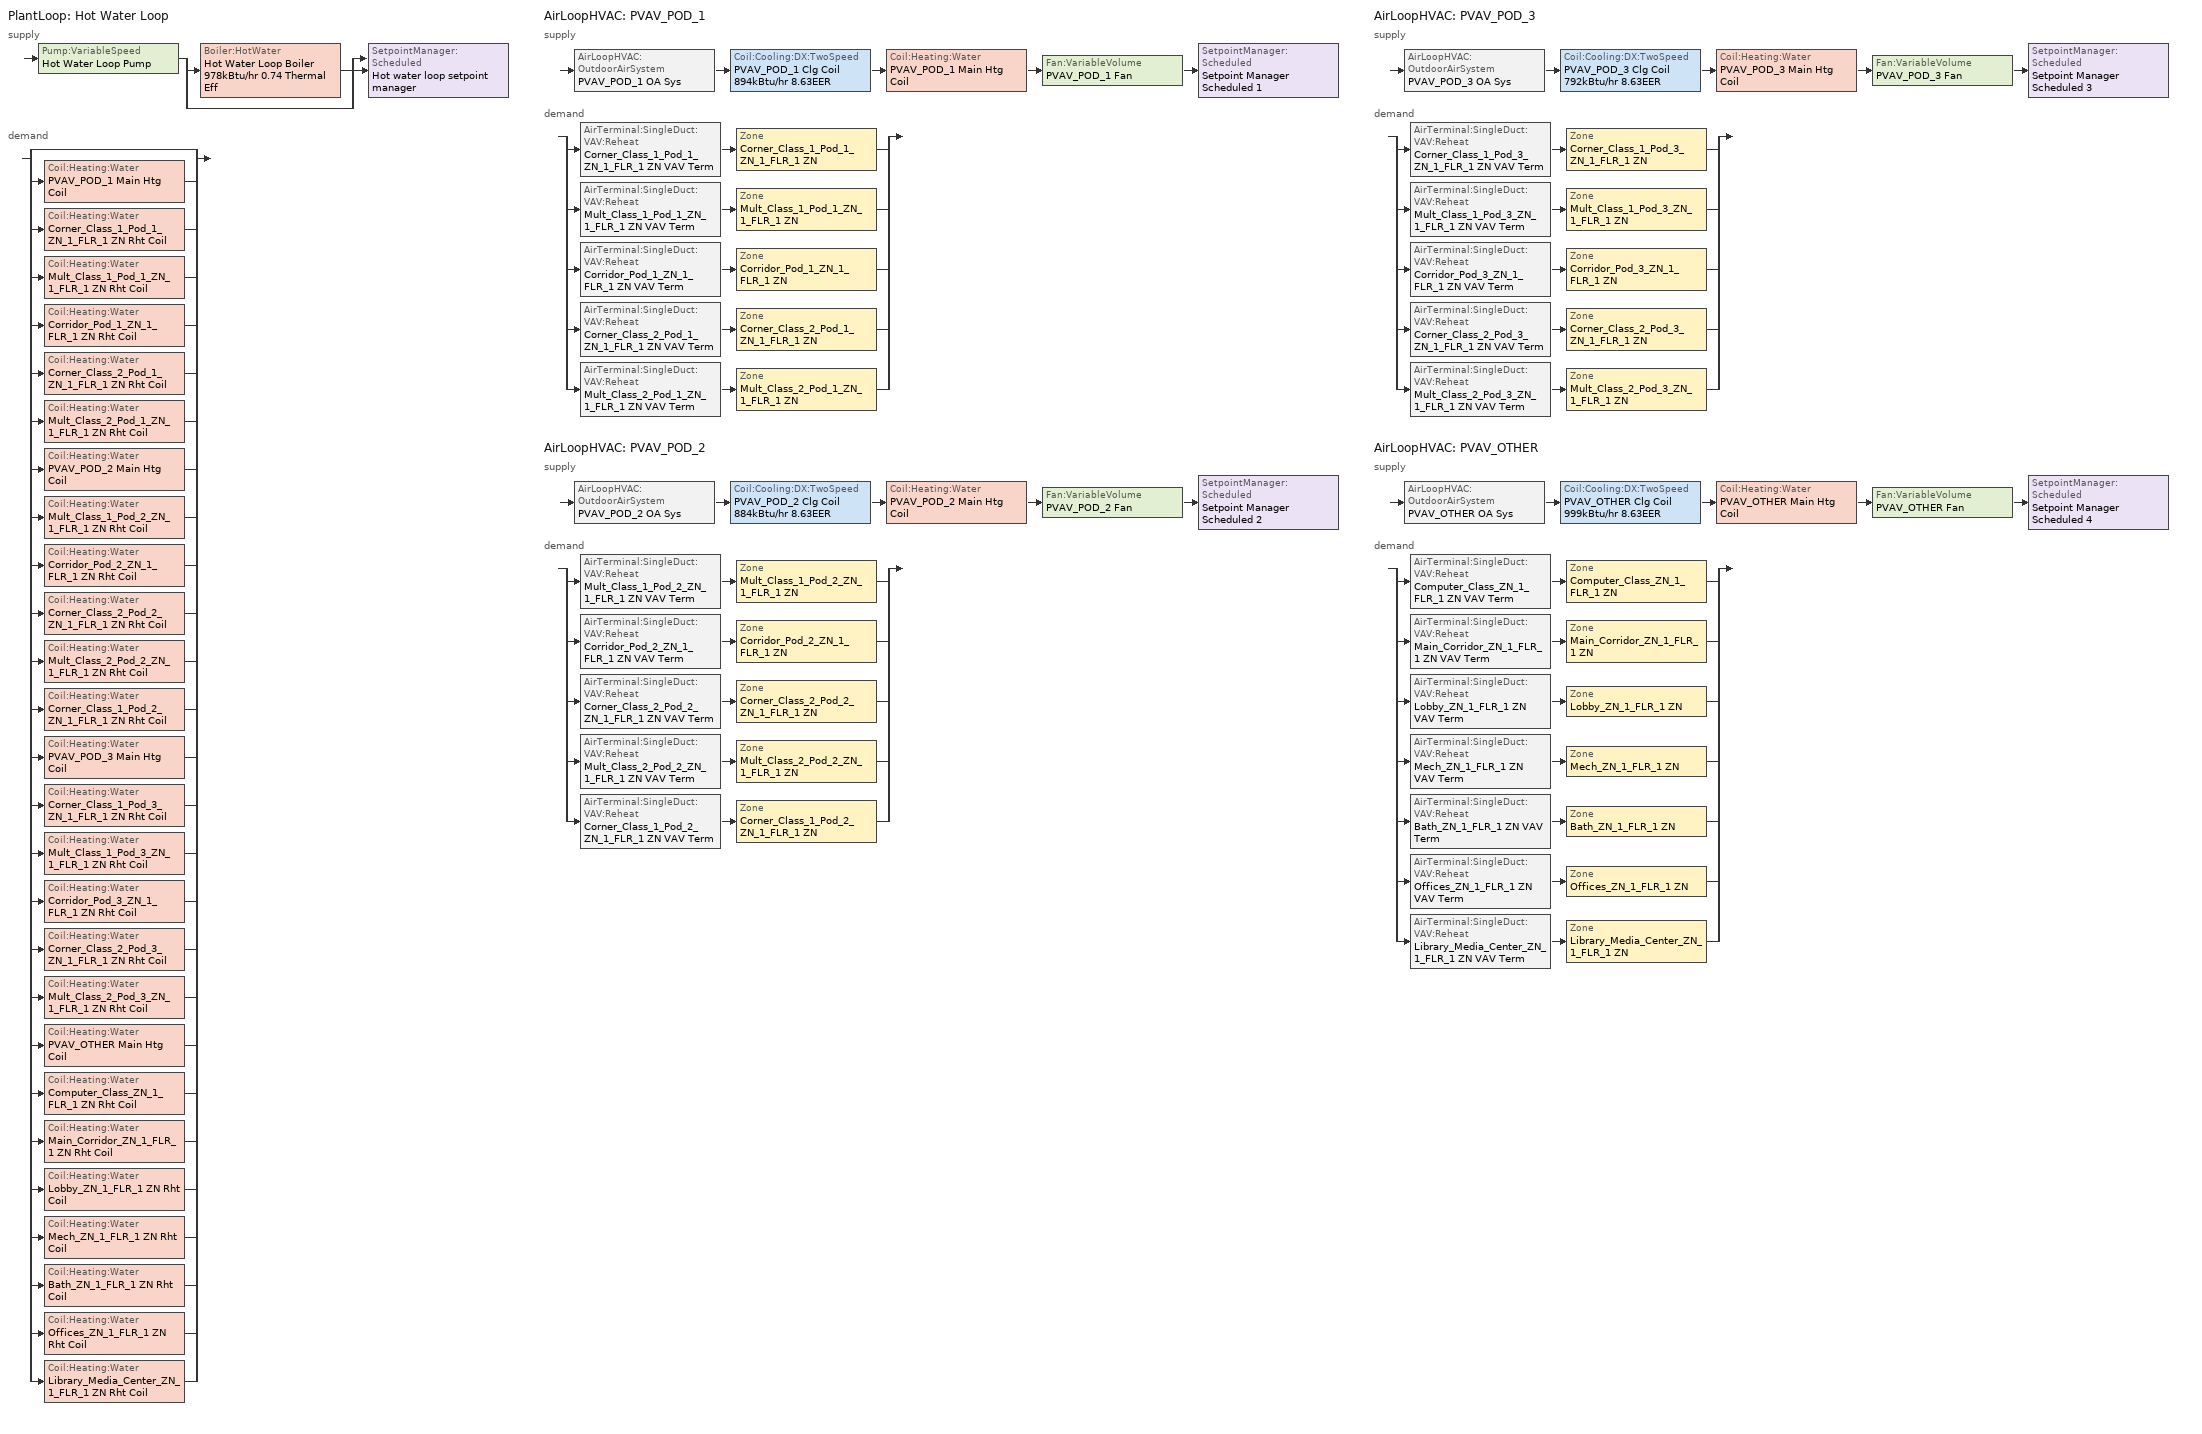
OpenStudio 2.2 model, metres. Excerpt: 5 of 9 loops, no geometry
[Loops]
PlantLoop 'Hot Water Loop'
 supply: Pump:VariableSpeed 'Hot Water Loop Pump' > split
  | Boiler:HotWater 'Hot Water Loop Boiler 978kBtu/hr 0.74 Thermal Eff'
  | bypass
  join > SetpointManager:Scheduled 'Hot water loop setpoint manager'
 demand: split
  | bypass
  | Coil:Heating:Water 'PVAV_POD_1 Main Htg Coil'
  | Coil:Heating:Water 'Corner_Class_1_Pod_1_ZN_1_FLR_1 ZN Rht Coil'
  | Coil:Heating:Water 'Mult_Class_1_Pod_1_ZN_1_FLR_1 ZN Rht Coil'
  | Coil:Heating:Water 'Corridor_Pod_1_ZN_1_FLR_1 ZN Rht Coil'
  | Coil:Heating:Water 'Corner_Class_2_Pod_1_ZN_1_FLR_1 ZN Rht Coil'
  | Coil:Heating:Water 'Mult_Class_2_Pod_1_ZN_1_FLR_1 ZN Rht Coil'
  | Coil:Heating:Water 'PVAV_POD_2 Main Htg Coil'
  | Coil:Heating:Water 'Mult_Class_1_Pod_2_ZN_1_FLR_1 ZN Rht Coil'
  | Coil:Heating:Water 'Corridor_Pod_2_ZN_1_FLR_1 ZN Rht Coil'
  | Coil:Heating:Water 'Corner_Class_2_Pod_2_ZN_1_FLR_1 ZN Rht Coil'
  | Coil:Heating:Water 'Mult_Class_2_Pod_2_ZN_1_FLR_1 ZN Rht Coil'
  | Coil:Heating:Water 'Corner_Class_1_Pod_2_ZN_1_FLR_1 ZN Rht Coil'
  | Coil:Heating:Water 'PVAV_POD_3 Main Htg Coil'
  | Coil:Heating:Water 'Corner_Class_1_Pod_3_ZN_1_FLR_1 ZN Rht Coil'
  | Coil:Heating:Water 'Mult_Class_1_Pod_3_ZN_1_FLR_1 ZN Rht Coil'
  | Coil:Heating:Water 'Corridor_Pod_3_ZN_1_FLR_1 ZN Rht Coil'
  | Coil:Heating:Water 'Corner_Class_2_Pod_3_ZN_1_FLR_1 ZN Rht Coil'
  | Coil:Heating:Water 'Mult_Class_2_Pod_3_ZN_1_FLR_1 ZN Rht Coil'
  | Coil:Heating:Water 'PVAV_OTHER Main Htg Coil'
  | Coil:Heating:Water 'Computer_Class_ZN_1_FLR_1 ZN Rht Coil'
  | Coil:Heating:Water 'Main_Corridor_ZN_1_FLR_1 ZN Rht Coil'
  | Coil:Heating:Water 'Lobby_ZN_1_FLR_1 ZN Rht Coil'
  | Coil:Heating:Water 'Mech_ZN_1_FLR_1 ZN Rht Coil'
  | Coil:Heating:Water 'Bath_ZN_1_FLR_1 ZN Rht Coil'
  | Coil:Heating:Water 'Offices_ZN_1_FLR_1 ZN Rht Coil'
  | Coil:Heating:Water 'Library_Media_Center_ZN_1_FLR_1 ZN Rht Coil'
AirLoopHVAC 'PVAV_POD_1'
 supply: AirLoopHVAC:OutdoorAirSystem 'PVAV_POD_1 OA Sys' > Coil:Cooling:DX:TwoSpeed 'PVAV_POD_1 Clg Coil 894kBtu/hr 8.63EER' > Coil:Heating:Water 'PVAV_POD_1 Main Htg Coil' > Fan:VariableVolume 'PVAV_POD_1 Fan' > SetpointManager:Scheduled 'Setpoint Manager Scheduled 1'
 demand: split
  | AirTerminal:SingleDuct:VAV:Reheat 'Corner_Class_1_Pod_1_ZN_1_FLR_1 ZN VAV Term' > Zone 'Corner_Class_1_Pod_1_ZN_1_FLR_1 ZN'
  | AirTerminal:SingleDuct:VAV:Reheat 'Mult_Class_1_Pod_1_ZN_1_FLR_1 ZN VAV Term' > Zone 'Mult_Class_1_Pod_1_ZN_1_FLR_1 ZN'
  | AirTerminal:SingleDuct:VAV:Reheat 'Corridor_Pod_1_ZN_1_FLR_1 ZN VAV Term' > Zone 'Corridor_Pod_1_ZN_1_FLR_1 ZN'
  | AirTerminal:SingleDuct:VAV:Reheat 'Corner_Class_2_Pod_1_ZN_1_FLR_1 ZN VAV Term' > Zone 'Corner_Class_2_Pod_1_ZN_1_FLR_1 ZN'
  | AirTerminal:SingleDuct:VAV:Reheat 'Mult_Class_2_Pod_1_ZN_1_FLR_1 ZN VAV Term' > Zone 'Mult_Class_2_Pod_1_ZN_1_FLR_1 ZN'
AirLoopHVAC 'PVAV_POD_2'
 supply: AirLoopHVAC:OutdoorAirSystem 'PVAV_POD_2 OA Sys' > Coil:Cooling:DX:TwoSpeed 'PVAV_POD_2 Clg Coil 884kBtu/hr 8.63EER' > Coil:Heating:Water 'PVAV_POD_2 Main Htg Coil' > Fan:VariableVolume 'PVAV_POD_2 Fan' > SetpointManager:Scheduled 'Setpoint Manager Scheduled 2'
 demand: split
  | AirTerminal:SingleDuct:VAV:Reheat 'Mult_Class_1_Pod_2_ZN_1_FLR_1 ZN VAV Term' > Zone 'Mult_Class_1_Pod_2_ZN_1_FLR_1 ZN'
  | AirTerminal:SingleDuct:VAV:Reheat 'Corridor_Pod_2_ZN_1_FLR_1 ZN VAV Term' > Zone 'Corridor_Pod_2_ZN_1_FLR_1 ZN'
  | AirTerminal:SingleDuct:VAV:Reheat 'Corner_Class_2_Pod_2_ZN_1_FLR_1 ZN VAV Term' > Zone 'Corner_Class_2_Pod_2_ZN_1_FLR_1 ZN'
  | AirTerminal:SingleDuct:VAV:Reheat 'Mult_Class_2_Pod_2_ZN_1_FLR_1 ZN VAV Term' > Zone 'Mult_Class_2_Pod_2_ZN_1_FLR_1 ZN'
  | AirTerminal:SingleDuct:VAV:Reheat 'Corner_Class_1_Pod_2_ZN_1_FLR_1 ZN VAV Term' > Zone 'Corner_Class_1_Pod_2_ZN_1_FLR_1 ZN'
AirLoopHVAC 'PVAV_POD_3'
 supply: AirLoopHVAC:OutdoorAirSystem 'PVAV_POD_3 OA Sys' > Coil:Cooling:DX:TwoSpeed 'PVAV_POD_3 Clg Coil 792kBtu/hr 8.63EER' > Coil:Heating:Water 'PVAV_POD_3 Main Htg Coil' > Fan:VariableVolume 'PVAV_POD_3 Fan' > SetpointManager:Scheduled 'Setpoint Manager Scheduled 3'
 demand: split
  | AirTerminal:SingleDuct:VAV:Reheat 'Corner_Class_1_Pod_3_ZN_1_FLR_1 ZN VAV Term' > Zone 'Corner_Class_1_Pod_3_ZN_1_FLR_1 ZN'
  | AirTerminal:SingleDuct:VAV:Reheat 'Mult_Class_1_Pod_3_ZN_1_FLR_1 ZN VAV Term' > Zone 'Mult_Class_1_Pod_3_ZN_1_FLR_1 ZN'
  | AirTerminal:SingleDuct:VAV:Reheat 'Corridor_Pod_3_ZN_1_FLR_1 ZN VAV Term' > Zone 'Corridor_Pod_3_ZN_1_FLR_1 ZN'
  | AirTerminal:SingleDuct:VAV:Reheat 'Corner_Class_2_Pod_3_ZN_1_FLR_1 ZN VAV Term' > Zone 'Corner_Class_2_Pod_3_ZN_1_FLR_1 ZN'
  | AirTerminal:SingleDuct:VAV:Reheat 'Mult_Class_2_Pod_3_ZN_1_FLR_1 ZN VAV Term' > Zone 'Mult_Class_2_Pod_3_ZN_1_FLR_1 ZN'
AirLoopHVAC 'PVAV_OTHER'
 supply: AirLoopHVAC:OutdoorAirSystem 'PVAV_OTHER OA Sys' > Coil:Cooling:DX:TwoSpeed 'PVAV_OTHER Clg Coil 999kBtu/hr 8.63EER' > Coil:Heating:Water 'PVAV_OTHER Main Htg Coil' > Fan:VariableVolume 'PVAV_OTHER Fan' > SetpointManager:Scheduled 'Setpoint Manager Scheduled 4'
 demand: split
  | AirTerminal:SingleDuct:VAV:Reheat 'Computer_Class_ZN_1_FLR_1 ZN VAV Term' > Zone 'Computer_Class_ZN_1_FLR_1 ZN'
  | AirTerminal:SingleDuct:VAV:Reheat 'Main_Corridor_ZN_1_FLR_1 ZN VAV Term' > Zone 'Main_Corridor_ZN_1_FLR_1 ZN'
  | AirTerminal:SingleDuct:VAV:Reheat 'Lobby_ZN_1_FLR_1 ZN VAV Term' > Zone 'Lobby_ZN_1_FLR_1 ZN'
  | AirTerminal:SingleDuct:VAV:Reheat 'Mech_ZN_1_FLR_1 ZN VAV Term' > Zone 'Mech_ZN_1_FLR_1 ZN'
  | AirTerminal:SingleDuct:VAV:Reheat 'Bath_ZN_1_FLR_1 ZN VAV Term' > Zone 'Bath_ZN_1_FLR_1 ZN'
  | AirTerminal:SingleDuct:VAV:Reheat 'Offices_ZN_1_FLR_1 ZN VAV Term' > Zone 'Offices_ZN_1_FLR_1 ZN'
  | AirTerminal:SingleDuct:VAV:Reheat 'Library_Media_Center_ZN_1_FLR_1 ZN VAV Term' > Zone 'Library_Media_Center_ZN_1_FLR_1 ZN'
[Sizing:Zone] Zone Cooling Design Supply Air Temperature Input Method=SupplyAirTemperature; Zone Cooling Design Supply Air Temperature {C}=12.7778; Zone Cooling Design Supply Air Temperature Difference {deltaC}=11.11; Zone Heating Design Supply Air Temperature Input Method=SupplyAirTemperature; Zone Heating Design Supply Air Temperature {C}=50; Zone Heating Design Supply Air Temperature Difference {deltaC}=11.11; Zone Cooling Design Supply Air Humidity Ratio {kg-H2O/kg-air}=0.0085; Zone Heating Design Supply Air Humidity Ratio {kg-H2O/kg-air}=0.008; Cooling Design Air Flow Method=DesignDay; Heating Design Air Flow Method=DesignDay; Account for Dedicated Outdoor Air System=No; Dedicated Outdoor Air System Control Strategy=NeutralSupplyAir; Dedicated Outdoor Air Low Setpoint Temperature for Design {C}=autosize; Dedicated Outdoor Air High Setpoint Temperature for Design {C}=autosize
Bath_ZN_1_FLR_1 ZN; Computer_Class_ZN_1_FLR_1 ZN; Corner_Class_1_Pod_1_ZN_1_FLR_1 ZN; Corner_Class_1_Pod_2_ZN_1_FLR_1 ZN; Corner_Class_1_Pod_3_ZN_1_FLR_1 ZN; Corner_Class_2_Pod_1_ZN_1_FLR_1 ZN; Corner_Class_2_Pod_2_ZN_1_FLR_1 ZN; Corner_Class_2_Pod_3_ZN_1_FLR_1 ZN; Corridor_Pod_1_ZN_1_FLR_1 ZN; Corridor_Pod_2_ZN_1_FLR_1 ZN; Corridor_Pod_3_ZN_1_FLR_1 ZN; Library_Media_Center_ZN_1_FLR_1 ZN; Lobby_ZN_1_FLR_1 ZN; Main_Corridor_ZN_1_FLR_1 ZN; Mech_ZN_1_FLR_1 ZN; Mult_Class_1_Pod_1_ZN_1_FLR_1 ZN; Mult_Class_1_Pod_2_ZN_1_FLR_1 ZN; Mult_Class_1_Pod_3_ZN_1_FLR_1 ZN; Mult_Class_2_Pod_1_ZN_1_FLR_1 ZN; Mult_Class_2_Pod_2_ZN_1_FLR_1 ZN; Mult_Class_2_Pod_3_ZN_1_FLR_1 ZN; Offices_ZN_1_FLR_1 ZN
[Zone equipment]
Bath_ZN_1_FLR_1 ZN: Bath_ZN_1_FLR_1 ZN VAV Term, Bath_ZN_1_FLR_1 ZN Exhaust Fan
Computer_Class_ZN_1_FLR_1 ZN: Computer_Class_ZN_1_FLR_1 ZN VAV Term
Corner_Class_1_Pod_1_ZN_1_FLR_1 ZN: Corner_Class_1_Pod_1_ZN_1_FLR_1 ZN VAV Term
Corner_Class_1_Pod_2_ZN_1_FLR_1 ZN: Corner_Class_1_Pod_2_ZN_1_FLR_1 ZN VAV Term
Corner_Class_1_Pod_3_ZN_1_FLR_1 ZN: Corner_Class_1_Pod_3_ZN_1_FLR_1 ZN VAV Term
Corner_Class_2_Pod_1_ZN_1_FLR_1 ZN: Corner_Class_2_Pod_1_ZN_1_FLR_1 ZN VAV Term
Corner_Class_2_Pod_2_ZN_1_FLR_1 ZN: Corner_Class_2_Pod_2_ZN_1_FLR_1 ZN VAV Term
Corner_Class_2_Pod_3_ZN_1_FLR_1 ZN: Corner_Class_2_Pod_3_ZN_1_FLR_1 ZN VAV Term
Corridor_Pod_1_ZN_1_FLR_1 ZN: Corridor_Pod_1_ZN_1_FLR_1 ZN VAV Term
Corridor_Pod_2_ZN_1_FLR_1 ZN: Corridor_Pod_2_ZN_1_FLR_1 ZN VAV Term
Corridor_Pod_3_ZN_1_FLR_1 ZN: Corridor_Pod_3_ZN_1_FLR_1 ZN VAV Term
Library_Media_Center_ZN_1_FLR_1 ZN: Library_Media_Center_ZN_1_FLR_1 ZN VAV Term
Lobby_ZN_1_FLR_1 ZN: Lobby_ZN_1_FLR_1 ZN VAV Term
Main_Corridor_ZN_1_FLR_1 ZN: Main_Corridor_ZN_1_FLR_1 ZN VAV Term
Mech_ZN_1_FLR_1 ZN: Mech_ZN_1_FLR_1 ZN VAV Term
Mult_Class_1_Pod_1_ZN_1_FLR_1 ZN: Mult_Class_1_Pod_1_ZN_1_FLR_1 ZN VAV Term
Mult_Class_1_Pod_2_ZN_1_FLR_1 ZN: Mult_Class_1_Pod_2_ZN_1_FLR_1 ZN VAV Term
Mult_Class_1_Pod_3_ZN_1_FLR_1 ZN: Mult_Class_1_Pod_3_ZN_1_FLR_1 ZN VAV Term
Mult_Class_2_Pod_1_ZN_1_FLR_1 ZN: Mult_Class_2_Pod_1_ZN_1_FLR_1 ZN VAV Term
Mult_Class_2_Pod_2_ZN_1_FLR_1 ZN: Mult_Class_2_Pod_2_ZN_1_FLR_1 ZN VAV Term
Mult_Class_2_Pod_3_ZN_1_FLR_1 ZN: Mult_Class_2_Pod_3_ZN_1_FLR_1 ZN VAV Term
Offices_ZN_1_FLR_1 ZN: Offices_ZN_1_FLR_1 ZN VAV Term
[PlantLoop]
Hot Water Loop: Fluid Type=Water; Glycol Concentration=0; Minimum Loop Temperature {C}=10; Plant Loop Volume {m3}=Autocalculate; Load Distribution Scheme=Optimal
[Sizing:Plant]
Hot Water Loop: Loop Type=Heating; Design Loop Exit Temperature {C}=82.2222; Loop Design Temperature Difference {deltaC}=11.1111; Sizing Option=NonCoincident; Zone Timesteps in Averaging Window=1; Coincident Sizing Factor Mode=None
[SetpointManager:Scheduled] Control Variable=Temperature
Name | Schedule
Hot water loop setpoint manager | Hot Water Loop Temp - 180F
Setpoint Manager Scheduled 1 | Supply Air Temp - 55F
Setpoint Manager Scheduled 2 | Supply Air Temp - 55F 1
Setpoint Manager Scheduled 3 | Supply Air Temp - 55F 2
Setpoint Manager Scheduled 4 | Supply Air Temp - 55F 3
[Pump:VariableSpeed]
Hot Water Loop Pump: Rated Pump Head {Pa}=179344; Motor Efficiency=0.84; Pump Control Type=Intermittent
[Boiler:HotWater]
Hot Water Loop Boiler 978kBtu/hr 0.74 Thermal Eff: Fuel Type=NaturalGas; Nominal Thermal Efficiency=0.74; Efficiency Curve Temperature Evaluation Variable=LeavingBoiler; Normalized Boiler Efficiency Curve=Boiler Constant Efficiency Curve; Design Water Outlet Temperature {C}=82.2222; Maximum Part Load Ratio=1.2; Water Outlet Upper Temperature Limit {C}=95; Boiler Flow Mode=LeavingSetpointModulated; Parasitic Electric Load {W}=0; Sizing Factor=1
[AirLoopHVAC] Availability Schedule=PrimarySchool VAV Operation; Design Supply Air Flow Rate {m3/s}=AutoSize
Name | Availability Manager
PVAV_POD_1 | Availability Manager Night Cycle 1
PVAV_POD_2 | Availability Manager Night Cycle 2
PVAV_POD_3 | Availability Manager Night Cycle 3
PVAV_OTHER | Availability Manager Night Cycle 4
[Sizing:System] Type of Load to Size On=Sensible; Design Outdoor Air Flow Rate {m3/s}=Autosize; Minimum System Air Flow Ratio=0.3; Preheat Design Temperature {C}=7; Preheat Design Humidity Ratio {kg-H2O/kg-Air}=0.008; Precool Design Temperature {C}=12.8; Precool Design Humidity Ratio {kg-H2O/kg-Air}=0.008; Central Cooling Design Supply Air Temperature {C}=12.7778; Central Heating Design Supply Air Temperature {C}=12.7778; Sizing Option=Coincident; 100% Outdoor Air in Cooling=No; 100% Outdoor Air in Heating=No; Central Cooling Design Supply Air Humidity Ratio {kg-H2O/kg-Air}=0.0085; Central Heating Design Supply Air Humidity Ratio {kg-H2O/kg-Air}=0.008; Cooling Design Air Flow Method=DesignDay; Cooling Design Air Flow Rate {m3/s}=0; Heating Design Air Flow Method=DesignDay; Heating Design Air Flow Rate {m3/s}=0; System Outdoor Air Method=ZoneSum; Zone Maximum Outdoor Air Fraction=1; Cooling Supply Air Flow Rate Per Floor Area {m3/s-m2}=0.00996765; Cooling Fraction of Autosized Cooling Supply Air Flow Rate=1; Cooling Supply Air Flow Rate Per Unit Cooling Capacity {m3/s-W}=3.94755e-05; Heating Supply Air Flow Rate Per Floor Area {m3/s-m2}=0.00996765; Heating Fraction of Autosized Heating Supply Air Flow Rate=1; Heating Fraction of Autosized Cooling Supply Air Flow Rate=1; Heating Supply Air Flow Rate Per Unit Heating Capacity {m3/s-W}=3.15882e-05; Cooling Design Capacity Method=CoolingDesignCapacity; Cooling Design Capacity {W}=autosize; Cooling Design Capacity Per Floor Area {W/m2}=234.7; Fraction of Autosized Cooling Design Capacity=1; Heating Design Capacity Method=HeatingDesignCapacity; Heating Design Capacity {W}=autosize; Heating Design Capacity Per Floor Area {W/m2}=157; Fraction of Autosized Heating Design Capacity=1; Central Cooling Capacity Control Method=OnOff
PVAV_POD_1; PVAV_POD_2; PVAV_POD_3; PVAV_OTHER
[AvailabilityManager:NightCycle] Control Type=CycleOnAny; Thermostat Tolerance {deltaC}=1; Cycling Run Time {s}=3600
Availability Manager Night Cycle 1; Availability Manager Night Cycle 2; Availability Manager Night Cycle 3; Availability Manager Night Cycle 4
[Fan:VariableVolume] Availability Schedule=Always On Discrete; Maximum Flow Rate {m3/s}=Autosize; Fan Power Minimum Flow Rate Input Method=Fraction; Fan Power Minimum Flow Fraction=0.25; Fan Power Minimum Air Flow Rate {m3/s}=0; Motor In Airstream Fraction=1; Fan Power Coefficient 1=0.189848; Fan Power Coefficient 2=0.31447; Fan Power Coefficient 3=0.495682; Fan Power Coefficient 4=0; Fan Power Coefficient 5=0
Name | Fan Efficiency | Pressure Rise {Pa} | Motor Efficiency
PVAV_POD_1 Fan; PVAV_OTHER Fan | 0.6045 | 1389.92 | 0.93
PVAV_POD_2 Fan | 0.6006 | 1389.92 | 0.924
PVAV_POD_3 Fan | 0.6045 | 1574.24 | 0.93
[Coil:Heating:Water] Availability Schedule=Always On Discrete; Rated Inlet Water Temperature {C}=82.2222; Rated Outlet Water Temperature {C}=71.1111; Rated Outlet Air Temperature {C}=50
Name | Rated Inlet Air Temperature {C}
PVAV_POD_1 Main Htg Coil; PVAV_POD_2 Main Htg Coil; PVAV_POD_3 Main Htg Coil; PVAV_OTHER Main Htg Coil | 7
Corner_Class_1_Pod_1_ZN_1_FLR_1 ZN Rht Coil; Mult_Class_1_Pod_1_ZN_1_FLR_1 ZN Rht Coil; Corridor_Pod_1_ZN_1_FLR_1 ZN Rht Coil; Corner_Class_2_Pod_1_ZN_1_FLR_1 ZN Rht Coil; Mult_Class_2_Pod_1_ZN_1_FLR_1 ZN Rht Coil; Mult_Class_1_Pod_2_ZN_1_FLR_1 ZN Rht Coil; Corridor_Pod_2_ZN_1_FLR_1 ZN Rht Coil; Corner_Class_2_Pod_2_ZN_1_FLR_1 ZN Rht Coil; Mult_Class_2_Pod_2_ZN_1_FLR_1 ZN Rht Coil; Corner_Class_1_Pod_2_ZN_1_FLR_1 ZN Rht Coil; Corner_Class_1_Pod_3_ZN_1_FLR_1 ZN Rht Coil; Mult_Class_1_Pod_3_ZN_1_FLR_1 ZN Rht Coil; Corridor_Pod_3_ZN_1_FLR_1 ZN Rht Coil; Corner_Class_2_Pod_3_ZN_1_FLR_1 ZN Rht Coil; Mult_Class_2_Pod_3_ZN_1_FLR_1 ZN Rht Coil; Computer_Class_ZN_1_FLR_1 ZN Rht Coil; Main_Corridor_ZN_1_FLR_1 ZN Rht Coil; Lobby_ZN_1_FLR_1 ZN Rht Coil; Mech_ZN_1_FLR_1 ZN Rht Coil; Bath_ZN_1_FLR_1 ZN Rht Coil; Offices_ZN_1_FLR_1 ZN Rht Coil; Library_Media_Center_ZN_1_FLR_1 ZN Rht Coil | 12.7778
[Controller:WaterCoil] Action=Normal; Controller Convergence Tolerance {deltaC}=0.0001; Minimum Actuated Flow {m3/s}=0
Name | Water Coil
Controller Water Coil 1 | PVAV_POD_1 Main Htg Coil
Controller Water Coil 2 | Corner_Class_1_Pod_1_ZN_1_FLR_1 ZN Rht Coil
Controller Water Coil 3 | Mult_Class_1_Pod_1_ZN_1_FLR_1 ZN Rht Coil
Controller Water Coil 4 | Corridor_Pod_1_ZN_1_FLR_1 ZN Rht Coil
Controller Water Coil 5 | Corner_Class_2_Pod_1_ZN_1_FLR_1 ZN Rht Coil
Controller Water Coil 6 | Mult_Class_2_Pod_1_ZN_1_FLR_1 ZN Rht Coil
Controller Water Coil 7 | PVAV_POD_2 Main Htg Coil
Controller Water Coil 8 | Mult_Class_1_Pod_2_ZN_1_FLR_1 ZN Rht Coil
Controller Water Coil 9 | Corridor_Pod_2_ZN_1_FLR_1 ZN Rht Coil
Controller Water Coil 10 | Corner_Class_2_Pod_2_ZN_1_FLR_1 ZN Rht Coil
Controller Water Coil 11 | Mult_Class_2_Pod_2_ZN_1_FLR_1 ZN Rht Coil
Controller Water Coil 12 | Corner_Class_1_Pod_2_ZN_1_FLR_1 ZN Rht Coil
Controller Water Coil 13 | PVAV_POD_3 Main Htg Coil
Controller Water Coil 14 | Corner_Class_1_Pod_3_ZN_1_FLR_1 ZN Rht Coil
Controller Water Coil 15 | Mult_Class_1_Pod_3_ZN_1_FLR_1 ZN Rht Coil
Controller Water Coil 16 | Corridor_Pod_3_ZN_1_FLR_1 ZN Rht Coil
Controller Water Coil 17 | Corner_Class_2_Pod_3_ZN_1_FLR_1 ZN Rht Coil
Controller Water Coil 18 | Mult_Class_2_Pod_3_ZN_1_FLR_1 ZN Rht Coil
Controller Water Coil 19 | PVAV_OTHER Main Htg Coil
Controller Water Coil 20 | Computer_Class_ZN_1_FLR_1 ZN Rht Coil
Controller Water Coil 21 | Main_Corridor_ZN_1_FLR_1 ZN Rht Coil
Controller Water Coil 22 | Lobby_ZN_1_FLR_1 ZN Rht Coil
Controller Water Coil 23 | Mech_ZN_1_FLR_1 ZN Rht Coil
Controller Water Coil 24 | Bath_ZN_1_FLR_1 ZN Rht Coil
Controller Water Coil 25 | Offices_ZN_1_FLR_1 ZN Rht Coil
Controller Water Coil 26 | Library_Media_Center_ZN_1_FLR_1 ZN Rht Coil
[Coil:Cooling:DX:TwoSpeed] Availability Schedule=Always On Discrete; Rated High Speed Total Cooling Capacity {W}=Autosize; Rated High Speed Sensible Heat Ratio=Autosize; Rated High Speed Air Flow Rate {m3/s}=Autosize; Rated Low Speed Total Cooling Capacity {W}=Autosize; Rated Low Speed Sensible Heat Ratio=0.69; Condenser Type=AirCooled; High Speed Evaporative Condenser Effectiveness=0; High Speed Evaporative Condenser Air Flow Rate {m3/s}=Autosize; High Speed Evaporative Condenser Pump Rated Power Consumption {W}=Autosize; Low Speed Evaporative Condenser Effectiveness=0; Low Speed Evaporative Condenser Air Flow Rate {m3/s}=Autosize; Low Speed Evaporative Condenser Pump Rated Power Consumption {W}=Autosize; Basin Heater Capacity {W/K}=10; Basin Heater Setpoint Temperature {C}=2
Name | Rated High Speed COP {W/W} | Total Cooling Capacity Function of Temperature Curve | Total Cooling Capacity Function of Flow Fraction Curve | Energy Input Ratio Function of Temperature Curve | Energy Input Ratio Function of Flow Fraction Curve | Part Load Fraction Correlation Curve | Rated Low Speed COP {W/W} | Low Speed Total Cooling Capacity Function of Temperature Curve | Low Speed Energy Input Ratio Function of Temperature Curve
PVAV_POD_1 Clg Coil 894kBtu/hr 8.63EER | 3.52187 | DOE Ref DX Clg Coil Cool-Cap-fT 2 | DOE Ref DX Clg Coil Cool-CAP-fFlow 1 | DOE Ref DX Clg Coil Cool-EIR-fT 2 | DOE Ref DX Clg Coil Cool-EIR-fFlow 1 | DOE Ref DX Clg Coil Cool-PLF-fPLR 1 | 3.52187 | DOE Ref DX Clg Coil Cool-Cap-fT 3 | DOE Ref DX Clg Coil Cool-EIR-fT 3
PVAV_POD_2 Clg Coil 884kBtu/hr 8.63EER | 3.51484 | DOE Ref DX Clg Coil Cool-Cap-fT 4 | DOE Ref DX Clg Coil Cool-CAP-fFlow 2 | DOE Ref DX Clg Coil Cool-EIR-fT 4 | DOE Ref DX Clg Coil Cool-EIR-fFlow 2 | DOE Ref DX Clg Coil Cool-PLF-fPLR 2 | 3.51484 | DOE Ref DX Clg Coil Cool-Cap-fT 5 | DOE Ref DX Clg Coil Cool-EIR-fT 5
PVAV_POD_3 Clg Coil 792kBtu/hr 8.63EER | 3.4526 | DOE Ref DX Clg Coil Cool-Cap-fT 6 | DOE Ref DX Clg Coil Cool-CAP-fFlow 3 | DOE Ref DX Clg Coil Cool-EIR-fT 6 | DOE Ref DX Clg Coil Cool-EIR-fFlow 3 | DOE Ref DX Clg Coil Cool-PLF-fPLR 3 | 3.4526 | DOE Ref DX Clg Coil Cool-Cap-fT 7 | DOE Ref DX Clg Coil Cool-EIR-fT 7
PVAV_OTHER Clg Coil 999kBtu/hr 8.63EER | 3.59276 | DOE Ref DX Clg Coil Cool-Cap-fT | DOE Ref DX Clg Coil Cool-CAP-fFlow | DOE Ref DX Clg Coil Cool-EIR-fT | DOE Ref DX Clg Coil Cool-EIR-fFlow | DOE Ref DX Clg Coil Cool-PLF-fPLR | 3.59276 | DOE Ref DX Clg Coil Cool-Cap-fT 1 | DOE Ref DX Clg Coil Cool-EIR-fT 1
[Controller:OutdoorAir] Minimum Outdoor Air Flow Rate {m3/s}=autosize; Maximum Outdoor Air Flow Rate {m3/s}=Autosize; Economizer Control Type=NoEconomizer; Economizer Control Action Type=ModulateFlow; Economizer Maximum Limit Dry-Bulb Temperature {C}=28; Economizer Maximum Limit Enthalpy {J/kg}=64000; Economizer Minimum Limit Dry-Bulb Temperature {C}=-100; Lockout Type=LockoutWithCompressor; Minimum Limit Type=FixedMinimum; Minimum Outdoor Air Schedule=Always On Discrete; High Humidity Control=No; Heat Recovery Bypass Control Type=BypassWhenWithinEconomizerLimits
Name | Controller Mechanical Ventilation
Controller Outdoor Air 1 | PVAV_POD_1 Ventilation Controller
Controller Outdoor Air 2 | PVAV_POD_2 Ventilation Controller
Controller Outdoor Air 3 | PVAV_POD_3 Ventilation Controller
Controller Outdoor Air 4 | PVAV_OTHER Ventilation Controller
[Controller:MechanicalVentilation] Availability Schedule=PrimarySchool VAV OA Damper; System Outdoor Air Method=ZoneSum
PVAV_POD_1 Ventilation Controller; PVAV_POD_2 Ventilation Controller; PVAV_POD_3 Ventilation Controller; PVAV_OTHER Ventilation Controller
[AirLoopHVAC:OutdoorAirSystem]
Name | Controller
PVAV_POD_1 OA Sys | Controller Outdoor Air 1
PVAV_POD_2 OA Sys | Controller Outdoor Air 2
PVAV_POD_3 OA Sys | Controller Outdoor Air 3
PVAV_OTHER OA Sys | Controller Outdoor Air 4
[AirTerminal:SingleDuct:VAV:Reheat] Availability Schedule=Always On Discrete; Maximum Air Flow Rate {m3/s}=AutoSize; Zone Minimum Air Flow Input Method=Constant; Constant Minimum Air Flow Fraction=0.3; Fixed Minimum Air Flow Rate {m3/s}=0; Maximum Hot Water or Steam Flow Rate {m3/s}=AutoSize; Minimum Hot Water or Steam Flow Rate {m3/s}=0; Convergence Tolerance=0.001; Damper Heating Action=Normal; Maximum Flow per Zone Floor Area During Reheat {m3/s-m2}=AutoSize; Maximum Flow Fraction During Reheat=0.5; Maximum Reheat Air Temperature {C}=50; Control For Outdoor Air=No
Name | Reheat Coil
Corner_Class_1_Pod_1_ZN_1_FLR_1 ZN VAV Term | Corner_Class_1_Pod_1_ZN_1_FLR_1 ZN Rht Coil
Mult_Class_1_Pod_1_ZN_1_FLR_1 ZN VAV Term | Mult_Class_1_Pod_1_ZN_1_FLR_1 ZN Rht Coil
Corridor_Pod_1_ZN_1_FLR_1 ZN VAV Term | Corridor_Pod_1_ZN_1_FLR_1 ZN Rht Coil
Corner_Class_2_Pod_1_ZN_1_FLR_1 ZN VAV Term | Corner_Class_2_Pod_1_ZN_1_FLR_1 ZN Rht Coil
Mult_Class_2_Pod_1_ZN_1_FLR_1 ZN VAV Term | Mult_Class_2_Pod_1_ZN_1_FLR_1 ZN Rht Coil
Mult_Class_1_Pod_2_ZN_1_FLR_1 ZN VAV Term | Mult_Class_1_Pod_2_ZN_1_FLR_1 ZN Rht Coil
Corridor_Pod_2_ZN_1_FLR_1 ZN VAV Term | Corridor_Pod_2_ZN_1_FLR_1 ZN Rht Coil
Corner_Class_2_Pod_2_ZN_1_FLR_1 ZN VAV Term | Corner_Class_2_Pod_2_ZN_1_FLR_1 ZN Rht Coil
Mult_Class_2_Pod_2_ZN_1_FLR_1 ZN VAV Term | Mult_Class_2_Pod_2_ZN_1_FLR_1 ZN Rht Coil
Corner_Class_1_Pod_2_ZN_1_FLR_1 ZN VAV Term | Corner_Class_1_Pod_2_ZN_1_FLR_1 ZN Rht Coil
Corner_Class_1_Pod_3_ZN_1_FLR_1 ZN VAV Term | Corner_Class_1_Pod_3_ZN_1_FLR_1 ZN Rht Coil
Mult_Class_1_Pod_3_ZN_1_FLR_1 ZN VAV Term | Mult_Class_1_Pod_3_ZN_1_FLR_1 ZN Rht Coil
Corridor_Pod_3_ZN_1_FLR_1 ZN VAV Term | Corridor_Pod_3_ZN_1_FLR_1 ZN Rht Coil
Corner_Class_2_Pod_3_ZN_1_FLR_1 ZN VAV Term | Corner_Class_2_Pod_3_ZN_1_FLR_1 ZN Rht Coil
Mult_Class_2_Pod_3_ZN_1_FLR_1 ZN VAV Term | Mult_Class_2_Pod_3_ZN_1_FLR_1 ZN Rht Coil
Computer_Class_ZN_1_FLR_1 ZN VAV Term | Computer_Class_ZN_1_FLR_1 ZN Rht Coil
Main_Corridor_ZN_1_FLR_1 ZN VAV Term | Main_Corridor_ZN_1_FLR_1 ZN Rht Coil
Lobby_ZN_1_FLR_1 ZN VAV Term | Lobby_ZN_1_FLR_1 ZN Rht Coil
Mech_ZN_1_FLR_1 ZN VAV Term | Mech_ZN_1_FLR_1 ZN Rht Coil
Bath_ZN_1_FLR_1 ZN VAV Term | Bath_ZN_1_FLR_1 ZN Rht Coil
Offices_ZN_1_FLR_1 ZN VAV Term | Offices_ZN_1_FLR_1 ZN Rht Coil
Library_Media_Center_ZN_1_FLR_1 ZN VAV Term | Library_Media_Center_ZN_1_FLR_1 ZN Rht Coil
[Fan:ZoneExhaust]
Bath_ZN_1_FLR_1 ZN Exhaust Fan: Availability Schedule=SchoolPrimary Hours_of_operation; Fan Efficiency=0.0660786; Pressure Rise {Pa}=124.544; Maximum Flow Rate {m3/s}=0.283168; System Availability Manager Coupling Mode=Decoupled
[Schedule:Ruleset]
Name | Default Day Schedule | Summer Design Day Schedule | Winter Design Day Schedule
Hot Water Loop Temp - 180F | Hot Water Loop Temp - 180F Default
PrimarySchool VAV Operation | PrimarySchool VAV Operation Default | PrimarySchool VAV Operation Summer Design Day | PrimarySchool VAV Operation Winter Design Day
PrimarySchool VAV OA Damper | PrimarySchool VAV OA Damper Default | PrimarySchool VAV OA Damper Summer Design Day | PrimarySchool VAV OA Damper Winter Design Day
Supply Air Temp - 55F | Supply Air Temp - 55F Default
Supply Air Temp - 55F 1 | Supply Air Temp - 55F Default 1
Supply Air Temp - 55F 2 | Supply Air Temp - 55F Default 2
Supply Air Temp - 55F 3 | Supply Air Temp - 55F Default 3
SchoolPrimary Hours_of_operation | SchoolPrimary Hours_of_operation Default | SchoolPrimary Hours_of_operation Summer Design Day | SchoolPrimary Hours_of_operation Winter Design Day
[Schedule:Day]
Hot Water Loop Temp - 180F Default: 24, 0, 82.2222
PrimarySchool VAV Operation Default; PrimarySchool VAV Operation Summer Design Day; PrimarySchool VAV OA Damper Default; PrimarySchool VAV OA Damper Summer Design Day: 6, 0, 0, 20, 0, 1, 24, 0, 0
PrimarySchool VAV Operation Winter Design Day; PrimarySchool VAV Operation Sat|Sun|WntrDsn Day; PrimarySchool VAV OA Damper Winter Design Day; PrimarySchool VAV OA Damper Sat|Sun|WntrDsn Day; SchoolPrimary Hours_of_operation Default: 24, 0, 0
Supply Air Temp - 55F Default; Supply Air Temp - 55F Default 1; Supply Air Temp - 55F Default 2; Supply Air Temp - 55F Default 3: 24, 0, 12.7778
SchoolPrimary Hours_of_operation Winter Design Day; SchoolPrimary Hours_of_operation Summer Design Day; SchoolPrimary Hours_of_operation WntrDsn|SmrDsn|Wkdy Day: 7, 0, 0, 21, 0, 1, 24, 0, 0
[Schedule:Rule] Rule Order=0; Date Specification Type=DateRange; Start Month=1; Start Day=1; End Month=12; End Day=31
Name | Schedule Ruleset | Day Schedule | Apply Sunday | Apply Saturday | Apply Monday | Apply Tuesday | Apply Wednesday | Apply Thursday | Apply Friday
Schedule Rule 41 | PrimarySchool VAV Operation | PrimarySchool VAV Operation Sat|Sun|WntrDsn Day | Yes | Yes
Schedule Rule 42 | PrimarySchool VAV OA Damper | PrimarySchool VAV OA Damper Sat|Sun|WntrDsn Day | Yes | Yes
Schedule Rule 55 | SchoolPrimary Hours_of_operation | SchoolPrimary Hours_of_operation WntrDsn|SmrDsn|Wkdy Day |  |  | Yes | Yes | Yes | Yes | Yes
[Schedule:Constant]
Always On Discrete: Value=1
[Curve:Biquadratic] Minimum Value of x=-100; Maximum Value of x=100; Minimum Value of y=-100; Maximum Value of y=100
Name | Coefficient1 Constant | Coefficient2 x | Coefficient3 x**2 | Coefficient4 y | Coefficient5 y**2 | Coefficient6 x*y
DOE Ref DX Clg Coil Cool-Cap-fT; DOE Ref DX Clg Coil Cool-Cap-fT 1; DOE Ref DX Clg Coil Cool-Cap-fT 2; DOE Ref DX Clg Coil Cool-Cap-fT 3; DOE Ref DX Clg Coil Cool-Cap-fT 4; DOE Ref DX Clg Coil Cool-Cap-fT 5; DOE Ref DX Clg Coil Cool-Cap-fT 6; DOE Ref DX Clg Coil Cool-Cap-fT 7 | 0.971212 | -0.0152755 | 0.00144345 | -0.00039321 | -6.8364e-06 | -0.000290596
DOE Ref DX Clg Coil Cool-EIR-fT; DOE Ref DX Clg Coil Cool-EIR-fT 1; DOE Ref DX Clg Coil Cool-EIR-fT 2; DOE Ref DX Clg Coil Cool-EIR-fT 3; DOE Ref DX Clg Coil Cool-EIR-fT 4; DOE Ref DX Clg Coil Cool-EIR-fT 5; DOE Ref DX Clg Coil Cool-EIR-fT 6; DOE Ref DX Clg Coil Cool-EIR-fT 7 | 0.286871 | 0.0239022 | -0.000810648 | 0.0134585 | 0.000338936 | -0.000487004
[Curve:Quadratic] Coefficient1 Constant=0.909496; Coefficient2 x=0.0986477; Coefficient3 x**2=-0.00819488; Minimum Value of x=0; Maximum Value of x=1
DOE Ref DX Clg Coil Cool-PLF-fPLR; DOE Ref DX Clg Coil Cool-PLF-fPLR 1; DOE Ref DX Clg Coil Cool-PLF-fPLR 2; DOE Ref DX Clg Coil Cool-PLF-fPLR 3
[Curve:Cubic] Coefficient1 Constant=1; Coefficient2 x=0; Coefficient3 x**2=0; Coefficient4 x**3=0
Name | Minimum Value of x | Maximum Value of x
DOE Ref DX Clg Coil Cool-CAP-fFlow; DOE Ref DX Clg Coil Cool-EIR-fFlow; DOE Ref DX Clg Coil Cool-CAP-fFlow 1; DOE Ref DX Clg Coil Cool-EIR-fFlow 1; DOE Ref DX Clg Coil Cool-CAP-fFlow 2; DOE Ref DX Clg Coil Cool-EIR-fFlow 2; DOE Ref DX Clg Coil Cool-CAP-fFlow 3; DOE Ref DX Clg Coil Cool-EIR-fFlow 3 | -100 | 100
Boiler Constant Efficiency Curve | 0 | 1
